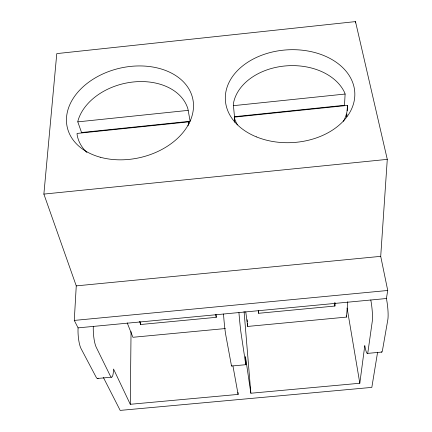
<?xml version="1.0" encoding="UTF-8"?>
<svg xmlns="http://www.w3.org/2000/svg" width="432" height="432" viewBox="0 0 432 432"><rect width="100%" height="100%" fill="white"/><g stroke="black" fill="none" stroke-linecap="round" stroke-linejoin="round"><path stroke-width="0.65" d="M216.081 314.631L216.243 317.32L140.665 324.508L140.67 321.808M237.962 392.396L238.108 394.411L130.28 404.293L131.047 331.56M234.333 121.775L234.484 116.678L233.312 104.247A57.348 41.548 -3.3 0 1 284.234 66.047A57.348 41.548 -3.3 0 1 344.655 92.653L345.114 94.041L344.498 105.278L234.484 116.678M98.161 378.146A14.278 3.046 86.1 0 1 96.136 377.174L81.065 348.629A15.217 3.505 85.7 0 1 78.079 327.866L74.277 320.42L76.259 285.881L43.875 194.092L56.781 53.606L355.498 21.6L387.283 159.37L380.711 256.349L387.731 290.482L386.408 298.517A15.417 2.403 83.6 0 1 387.828 319.712L382.439 350.557A14.45 2.084 83.3 0 1 381.24 351.842M258.579 313.297L258.325 310.608L258.579 313.297L334.93 306.04L335.124 302.719M346.923 113.967L346.766 116.597L346.669 115.317M347.117 110.684L347.425 105.424L234.29 117.142L234.862 122.283M86.902 152.464A56.938 41.002 -13.2 0 1 77.134 134.876L77.058 133.429L188.671 121.867L188.563 123.341A56.938 41.002 -13.2 0 1 187.996 125.804M245.754 311.78L247.698 326.43L346.469 317.093L347.755 301.741M355.385 22.939L355.498 21.6M238.934 312.557A15.314 0.443 84.6 0 0 241.11 333.542L245.565 363.285A14.364 0.383 84.6 0 0 245.462 356.724L250.862 393.239L359.818 383.254L364.786 345.6A14.44 1.825 83.5 0 0 367.956 351.907L372.298 321.176A15.406 2.101 83.7 0 0 370.796 300.002M377.595 352.242L371.828 387.391L120.182 410.4L103.399 377.492M77.809 121.862L78.073 120.415A56.938 41.002 -13.2 0 1 133.337 81.977A56.938 41.002 -13.2 0 1 187.931 108.972L190.118 121.273L81.545 132.521L77.809 121.862L188.163 110.376M233.264 105.683L345.114 94.041M43.875 194.092L387.283 159.37M76.259 285.881L380.711 256.349M74.277 320.42L387.731 290.482M78.079 327.866L386.408 298.517M225.358 328.547L132.921 337.284L127.202 322.871M97.389 378.486L111.445 377.185M231.628 366.017L245.846 364.694M367.427 353.403L381.818 352.064M130.28 404.293L113.535 369.031A14.283 2.797 85.9 0 1 110.284 375.862L96.212 347.204A15.223 3.218 85.5 0 1 93.301 326.414M139.498 321.343L140.665 324.508M234.29 117.142L234.592 118.579A57.348 41.548 -3.3 0 0 237.487 124.853M215.719 314.701L216.243 317.32M188.671 121.867L189.016 123.779M232.945 365.963L238.108 394.411M347.117 308.048L359.818 383.254M346.243 315.77L346.469 317.093M334.406 302.719L334.93 306.04M247.131 319.729L247.304 321.737M247.417 323.082L247.698 326.43M244.069 311.413L250.862 393.239M347.425 105.424L347.544 106.882A57.348 41.548 -3.3 0 1 343.402 121.349M231.768 365.731A14.353 0.643 84.7 0 1 231.25 364.613L225.769 334.989A15.309 0.74 84.7 0 1 223.517 314.021M100.208 157.216A64.352 45.824 -13.1 0 0 193.466 104.117A64.352 45.824 -13.1 0 0 96.25 77.317A64.352 45.824 -13.1 0 0 100.208 157.216M256.343 136.858A64.822 46.44 -3.4 0 0 354.818 95.472A64.822 46.44 -3.4 0 0 259.054 56.295A64.822 46.44 -3.4 0 0 256.343 136.858"/></g></svg>
